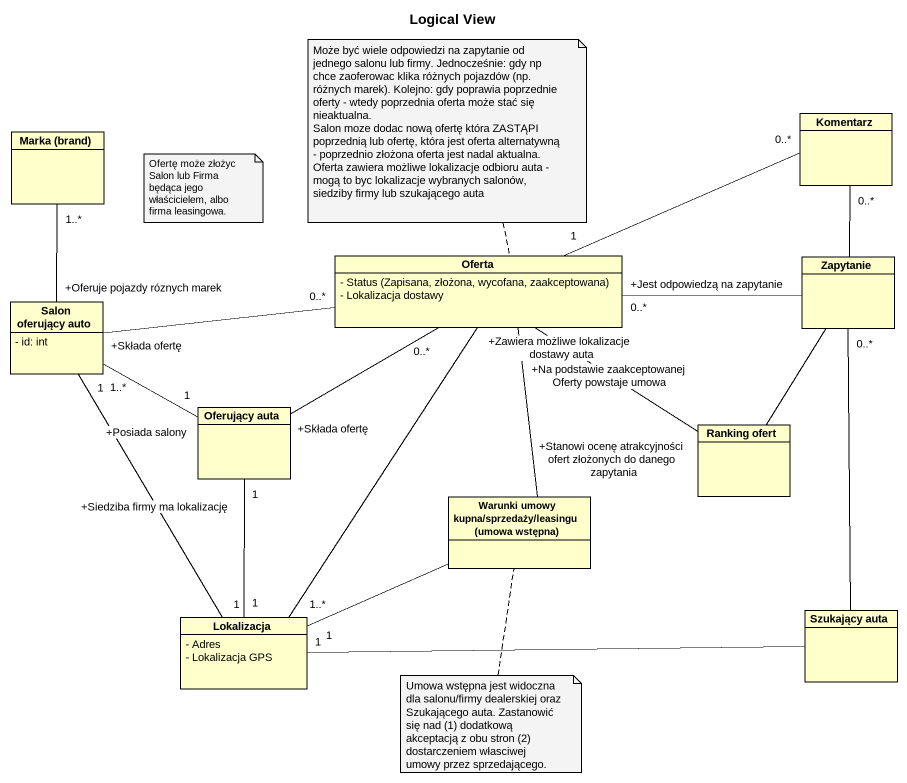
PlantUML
@startuml
title Logical View
hide circle
hide empty members
skinparam classAttributeIconSize 0
class Komentarz
class "Marka (brand)" as Marka_brand
class Oferta {
  {field} - Status (Zapisana, złożona, wycofana, zaakceptowana)
  - Lokalizacja dostawy
}
class Zapytanie
class "Salon oferujący auto" as Salon_oferujący_auto {
  - id: int
}
class "Oferujący auta" as Oferujący_auta
class "Ranking ofert" as Ranking_ofert
class "Warunki umowy kupna/sprzedaży/leasingu (umowa wstępna)" as Warunki_umowy_kupna
class Lokalizacja {
  - Adres
  - Lokalizacja GPS
}
class "Szukający auta" as Szukający_auta
Oferta "1" -right- "0..*" Komentarz
Oferta "+Jest odpowiedzą na zapytanie\n0..*" -right- Zapytanie
Oferta -- "+Stanowi ocenę atrakcyjności ofert złożonych do danego zapytania" Ranking_ofert
Oferta "+Na podstawie zaakceptowanej Oferty powstaje umowa" -- Warunki_umowy_kupna
Oferta "+Zawiera możliwe lokalizacje dostawy auta" -- "1..*" Lokalizacja
Zapytanie -up- "0..*" Komentarz
Zapytanie -- Ranking_ofert
Salon_oferujący_auto "+Oferuje pojazdy róznych marek" -up- "1..*" Marka_brand
Salon_oferujący_auto "+Składa ofertę" -right- "0..*" Oferta
Salon_oferujący_auto "1" -- "1" Lokalizacja
Oferujący_auta "+Składa ofertę" -up- "0..*" Oferta
Oferujący_auta "+Posiada salony\n1" -left- "1..*" Salon_oferujący_auto
Oferujący_auta "+Siedziba firmy ma lokalizację\n1" -- "1" Lokalizacja
Lokalizacja "1" -right- Warunki_umowy_kupna
Szukający_auta -up- "0..*" Zapytanie
Szukający_auta -left- "1" Lokalizacja
note top of Oferta
  Może być wiele odpowiedzi na zapytanie od jednego salonu lub firmy. Jednocześnie: gdy np chce zaoferowac klika różnych pojazdów (np. różnych marek). Kolejno: gdy poprawia poprzednie oferty - wtedy poprzednia oferta może stać się nieaktualna.
  Salon moze dodac nową ofertę która ZASTĄPI poprzednią lub ofertę, która jest oferta alternatywną - poprzednio złożona oferta jest nadal aktualna.
  Oferta zawiera możliwe lokalizacje odbioru auta - mogą to byc lokalizacje wybranych salonów, siedziby firmy lub szukającego auta
end note
note as N2
  Ofertę może złożyc Salon lub Firma będąca jego właścicielem, albo firma leasingowa.
end note
note bottom of Warunki_umowy_kupna : Umowa wstępna jest widoczna dla salonu/firmy dealerskiej oraz Szukającego auta. Zastanowić się nad (1) dodatkową akceptacją z obu stron (2) dostarczeniem własciwej umowy przez sprzedającego.
@enduml
